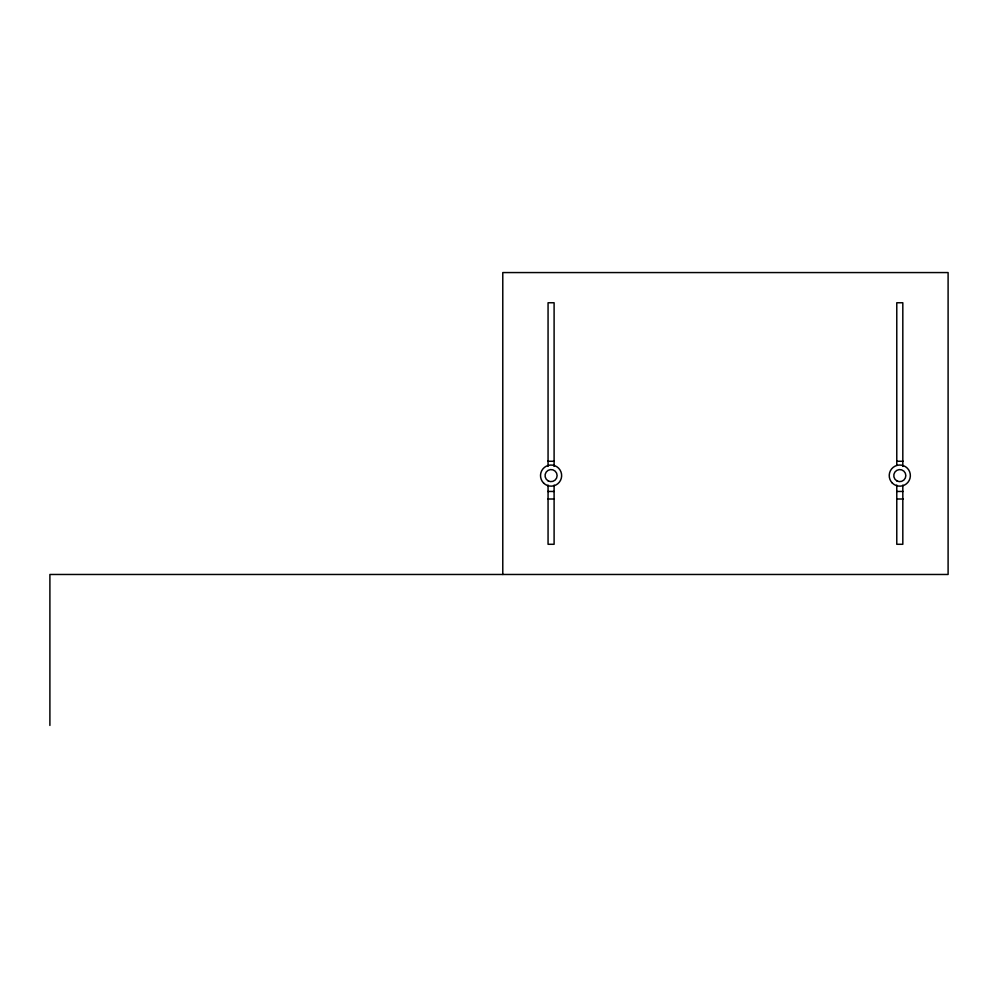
<?xml version="1.0" encoding="UTF-8"?>
<svg xmlns="http://www.w3.org/2000/svg" width="998" height="998" viewBox="0 0 998 998"><rect width="100%" height="100%" fill="white"/><g stroke="black" fill="none" stroke-linecap="round" stroke-linejoin="round"><path stroke-width="1.5" d="M547.727 461.263L553.965 461.263M896.903 461.263L903.14 461.263M547.727 491.453L553.965 491.453M896.903 491.453L903.14 491.453M547.727 499L553.965 499M896.903 499L903.14 499M902.816 466.403L902.816 302.756L896.778 302.756L896.778 464.819M902.816 485.09L902.816 544.284L896.778 544.284L896.778 485.078M554.102 466.378L554.102 302.756L548.064 302.756L548.064 466.378M554.102 485.078L554.102 544.284L548.064 544.284L548.064 485.078M502.78 574.474L502.78 272.566L948.1 272.566L948.1 574.474L49.9 574.474L49.9 725.434M543.611 483.069A10.566 10.566 0 0 0 561.288 478.329A10.566 10.566 0 0 0 548.351 465.392A10.566 10.566 0 0 0 543.611 483.069M548.064 480.824A6.038 6.038 0 0 0 557.121 475.597A6.038 6.038 0 0 0 548.064 470.37A6.038 6.038 0 0 0 548.064 480.824M892.324 483.069A10.566 10.566 0 0 0 910.001 478.329A10.566 10.566 0 0 0 897.052 465.392A10.566 10.566 0 0 0 892.324 483.069M896.778 480.824A6.038 6.038 0 0 0 905.835 475.597A6.038 6.038 0 0 0 896.778 470.37A6.038 6.038 0 0 0 896.778 480.824"/></g></svg>
